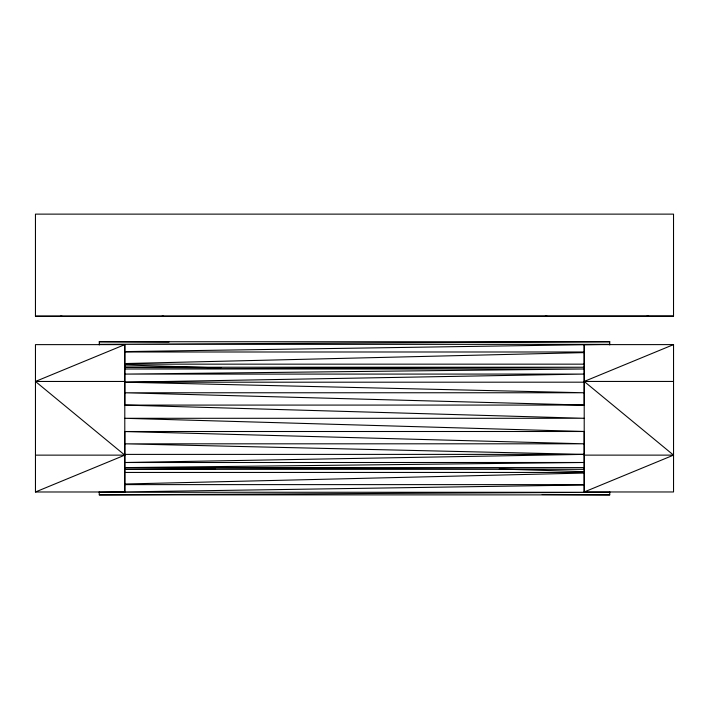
<?xml version="1.0" encoding="UTF-8"?>
<svg xmlns="http://www.w3.org/2000/svg" width="709" height="709" viewBox="0 0 709 709"><rect width="100%" height="100%" fill="white"/><g stroke="black" fill="none" stroke-linecap="round" stroke-linejoin="round"><path stroke-width="1.06" d="M124.793 491.984L124.793 431.515L584.207 431.497L584.207 491.966L673.541 491.966L673.541 344.609L584.207 344.609L584.207 405.069L124.793 405.096L124.793 344.627L35.459 344.627L35.459 491.984L124.793 491.984L124.793 344.627L35.459 381.46L124.793 455.134L35.459 491.984M584.207 344.609L584.207 491.966L673.541 455.125L584.207 381.442L673.541 344.609M124.74 363.557L584.278 352.603M124.74 484.008L584.278 473.054M584.207 405.069L124.793 392.777L584.207 392.759L124.793 382.204L584.207 374.077L124.793 374.095L584.207 368.981L124.793 368.999L584.207 367.235L124.793 367.253L221.102 367.617M124.74 351.611L609.74 344.344L99.269 344.344L609.74 341.738L609.74 344.937M584.278 485L99.269 492.268L609.74 492.268L99.269 494.873L99.269 491.674M215.571 469.004L124.793 469.349L584.207 469.331L124.793 467.612L584.207 462.49L124.793 462.507L584.207 454.38L584.207 455.125L673.541 455.125M35.45 316.214L673.523 316.214L673.523 214.127L35.45 214.127L35.45 316.214L673.523 316.063M60.336 316.241L62.1 316.241M161.953 316.232L163.708 316.232M545.274 316.214L547.038 316.214M646.892 316.214L648.646 316.214M99.269 344.937L99.269 341.738L609.74 341.738M124.74 351.992L584.278 351.992M124.74 364.16L584.278 364.16M35.459 381.46L124.793 381.46M584.207 381.442L673.541 381.442M124.793 382.204L584.207 382.186M35.459 455.134L124.793 455.134L124.793 454.398L584.207 454.38L124.793 443.825L584.207 443.807L124.793 431.515M124.793 467.612L584.207 467.594M124.74 472.442L584.278 472.442M124.74 484.619L584.278 484.619M99.269 494.873L609.74 494.873L609.74 491.674M99.269 341.738L169.034 342.092M542.199 494.527L609.74 494.873M124.793 405.096L584.207 418.283L124.793 418.301L584.207 431.497M124.687 364.949L210.865 367.625M499.251 469.012L584.331 471.653"/></g></svg>
